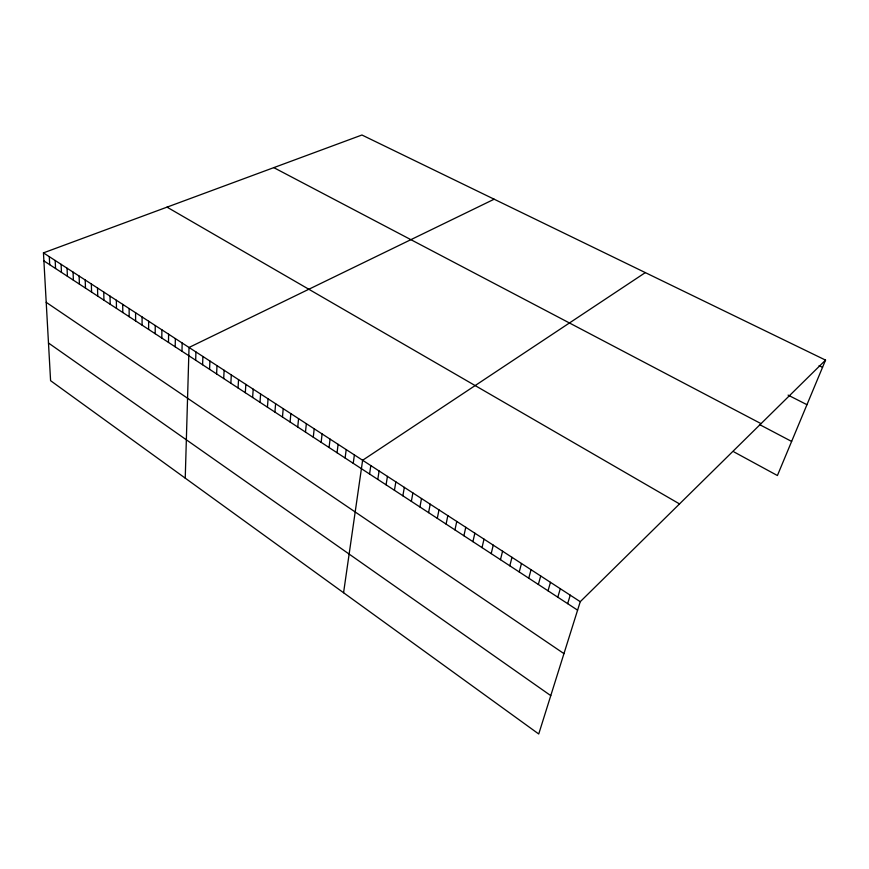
<?xml version="1.0" encoding="UTF-8"?>
<svg xmlns="http://www.w3.org/2000/svg" width="869" height="869" viewBox="0 0 869 869"><rect width="100%" height="100%" fill="white"/><g stroke="black" fill="none" stroke-linecap="round" stroke-linejoin="round"><path stroke-width="1.3" d="M142.082 325.136L142.092 316.957M148.61 329.405L148.642 321.226M155.182 333.707L155.247 325.517M161.797 338.041L161.906 329.84M168.477 342.408L168.608 334.196M175.19 346.807L175.364 338.584M181.969 351.239L182.175 343.005M185.238 478.146L189.029 347.47L494.157 199.207M195.666 360.211L195.938 351.956M202.596 364.741L202.911 356.486M209.581 369.314L209.929 361.037M216.609 373.92L217 365.643M223.702 378.558L224.126 370.27M230.85 383.229L231.306 374.941M238.052 387.943L238.551 379.644M245.308 392.69L245.851 384.38M252.618 397.481L253.205 389.16M259.994 402.304L260.613 393.983M267.424 407.17L268.087 398.838M274.919 412.069L275.614 403.727M282.468 417.011L283.207 408.658M290.072 421.997L290.865 413.633M297.741 427.016L298.578 418.652M305.475 432.078L306.355 423.703M313.274 437.172L314.198 428.797M321.139 442.321L322.106 433.935M329.058 447.502L330.079 439.117M337.053 452.738L338.106 444.331M345.102 458.006L346.21 449.599M353.227 463.318L354.389 454.911M343.57 592.734L362.623 460.266L645.33 272.605M369.564 474.018L370.824 465.599M377.787 479.395L379.101 470.965M386.075 484.826L387.444 476.386M394.439 490.29L395.851 481.85M402.858 495.808L404.335 487.368M411.363 501.37L412.884 492.919M419.933 506.975L421.508 498.524M428.58 512.634L430.209 504.183M437.292 518.337L438.986 509.886M446.09 524.094L447.839 515.632M454.954 529.894L456.757 521.433M463.905 535.749L465.762 527.287M472.921 541.659L474.854 533.186M482.023 547.611L484.011 539.138M491.202 553.618L493.255 545.145M500.468 559.679L502.575 551.207M509.81 565.795L511.982 557.322M519.238 571.965L521.476 563.492M528.743 578.189L531.057 569.706M538.346 584.468L540.714 575.984M548.024 590.801L550.468 582.328M557.789 597.199L560.309 588.715M567.653 603.651L570.238 595.167M825.55 360.114L580.253 601.685L538.737 733.99L50.587 380.687L43.45 252.868L361.938 135.01L825.55 360.114L777.407 475.528L733.881 451.869M819.098 365.643L822.541 367.326M788.096 395.113L806.953 404.693M273.8 167.63L761.038 423.648M759.495 424.539L791.626 441.441M167.022 207.137L679.525 503.922M43.45 252.868L580.253 601.685M43.895 260.885L577.592 610.157M46.209 302.336L563.959 653.618M48.479 343.016L550.772 695.634M49.294 256.659L49.707 264.687M55.171 260.483L55.562 268.521M61.091 264.328L61.46 272.377M67.054 268.206L67.402 276.266M73.061 272.106L73.376 280.176M79.112 276.038L79.405 284.12M85.205 280.003L85.466 288.084M91.343 283.989L91.582 292.093M97.524 288.008L97.73 296.112M103.759 292.049L103.932 300.174M110.026 296.133L110.178 304.259M116.348 300.229L116.468 308.376M122.714 304.367L122.801 312.514M129.123 308.538L129.177 316.696M135.586 312.731L135.607 320.9"/></g></svg>
